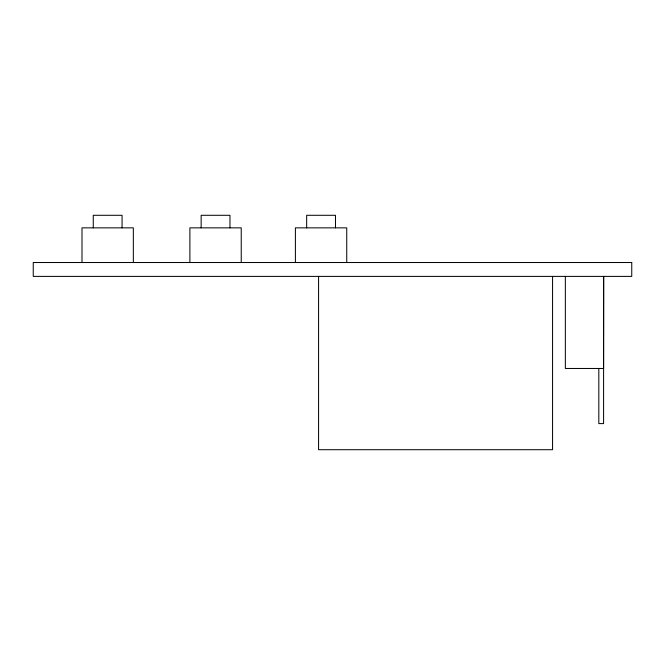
<?xml version="1.0" encoding="UTF-8"?>
<svg xmlns="http://www.w3.org/2000/svg" width="665" height="665" viewBox="0 0 665 665"><rect width="100%" height="100%" fill="white"/><g stroke="black" fill="none" stroke-linecap="round" stroke-linejoin="round"><path stroke-width="1" d="M603.712 276.391L603.587 368.468L565.35 368.468L565.35 276.391M603.587 276.391L603.587 423.605L598.816 423.605L598.816 368.468M552.565 276.391L552.565 449.706L318.577 449.706L318.577 276.391M346.748 262.525L346.748 227.854L295.401 227.854L295.401 262.525M335.476 227.854L335.476 215.294L306.665 215.294L306.665 227.854M241.237 262.525L241.237 227.854L189.891 227.854L189.891 262.525M229.974 227.854L229.974 215.294L201.154 215.294L201.154 227.854M133.341 262.525L133.341 227.854L81.995 227.854L81.995 262.525M122.077 227.854L122.077 215.294L93.266 215.294L93.266 227.854M631.75 262.525L33.25 262.525L33.25 276.391L631.75 276.391L631.75 262.525"/></g></svg>
